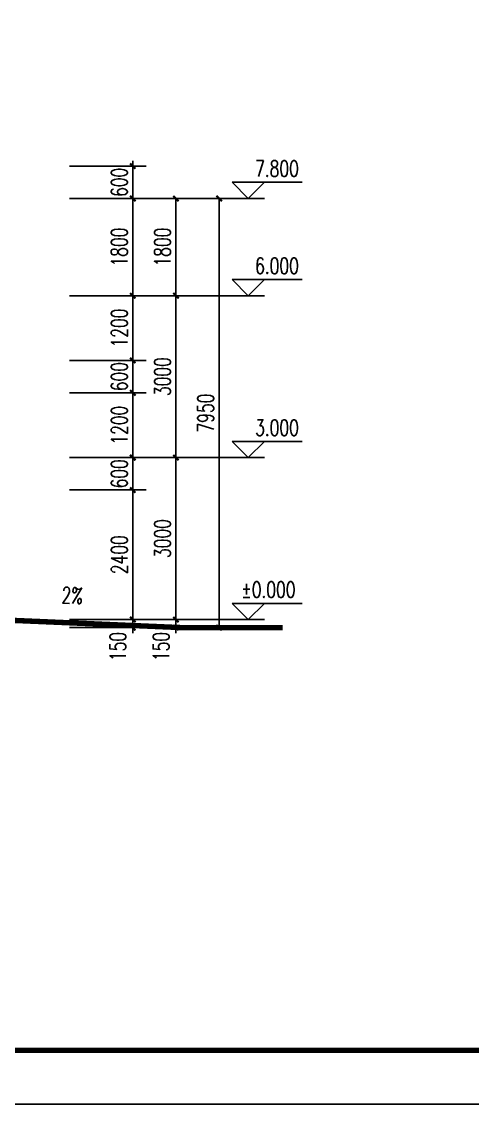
# Model space of a CAD drawing. Extents: x 63793 to 231107, y 20849 to 337643.
# Drawn here: x 159436 to 167780, y 82005 to 102295 of the extents above; entities that cross this region are included whole.
import ezdxf

# ---------------------------------------------------------------- set-up
doc = ezdxf.new("R2010")
doc.units = 0
doc.header["$LTSCALE"] = 1000
doc.header["$MEASUREMENT"] = 0
for name, color, linetype in [('AXIS', 3, 'Continuous'), ('DIM_ELEV', 3, 'Continuous'), ('DIM_SYMB', 3, 'Continuous'), ('PUB_DIM', 3, 'Continuous'), ('PUB_TEXT', 7, 'Continuous'), ('PUB_TITLE', 4, 'Continuous')]:
    doc.layers.add(name, color=color, linetype=linetype)
doc.styles.add('_TCH_DIM', font='SIMPLEX', dxfattribs={"bigfont": 'GBCBIG'})
doc.styles.add('_TCH_DIM_T3', font='SIMPLEX', dxfattribs={"width": 0.705882, "bigfont": 'GBCBIG'})
doc.dimstyles.new('_TCH_ARCH&&100', dxfattribs={"dimtxt": 297.5, "dimasz": 100, "dimexe": 250, "dimexo": 300, "dimgap": 100, "dimtad": 1, "dimdec": 0, "dimzin": 0, "dimdsep": 46, "dimtxsty": '_TCH_DIM_T3', "dimblk": 'ARCHTICK', "dimcen": 0.09, "dimclrt": 7, "dimazin": 2, "dimtfac": 1, "dimtdec": 0, "dimtix": 1, "dimtmove": 2, "dimatfit": 3, "dimfxl": 0, "dimtolj": 1, "dimtzin": 0, "dimarcsym": 0})

# ---------------------------------------------------------------- blocks, each defined once
blk = doc.blocks.new('_ArchTick')
at = {"color": 0, "linetype": 'ByBlock', "const_width": 0.4}
blk.add_lwpolyline([(-0.5, -0.5), (0.5, 0.5)], dxfattribs=at)
blk = doc.blocks.new('*D797')
at = {"layer": 'Defpoints', "color": 0, "transparency": 16777216}
for p in [(160020, 91223), (161491, 91223), (160020, 91073)]:
    blk.add_point(p, dxfattribs=at)
at = {"layer": 'PUB_DIM', "color": 0, "lineweight": -2, "transparency": 16777216}
for p, q in [((161491, 91223), (161491, 91323)), ((160320, 91223), (161741, 91223)), ((161491, 91073), (161491, 91223)), ((160320, 91073), (161741, 91073)), ((161491, 91073), (161491, 90973))]:
    blk.add_line(p, q, dxfattribs=at)
at = {"layer": 'PUB_DIM', "color": 0, "lineweight": -2, "transparency": 16777216, "xscale": 100, "yscale": 100, "zscale": 100}
for p, rotation in [((161491, 91223), 270), ((161491, 91073), 90)]:
    blk.add_blockref('_ArchTick', p, dxfattribs=dict(at, rotation=rotation))
at = {"layer": 'PUB_DIM', "color": 7, "transparency": 16777216, "insert": (161216, 90723), "char_height": 297.5, "attachment_point": 5, "rotation": 90, "style": '_TCH_DIM_T3'}
blk.add_mtext('\\A1;150', dxfattribs=at)
blk = doc.blocks.new('*D798')
at = {"layer": 'Defpoints', "color": 0, "transparency": 16777216}
for p in [(160020, 93623), (161491, 93623), (160020, 91223)]:
    blk.add_point(p, dxfattribs=at)
at = {"layer": 'PUB_DIM', "color": 0, "lineweight": -2, "transparency": 16777216}
for p, q in [((160320, 93623), (161741, 93623)), ((161491, 91223), (161491, 93623)), ((160320, 91223), (161741, 91223))]:
    blk.add_line(p, q, dxfattribs=at)
at = {"layer": 'PUB_DIM', "color": 0, "lineweight": -2, "transparency": 16777216, "xscale": 100, "yscale": 100, "zscale": 100}
for p, rotation in [((161491, 93623), 90), ((161491, 91223), 270)]:
    blk.add_blockref('_ArchTick', p, dxfattribs=dict(at, rotation=rotation))
at = {"layer": 'PUB_DIM', "color": 7, "transparency": 16777216, "insert": (161242, 92423), "char_height": 297.5, "attachment_point": 5, "rotation": 90, "style": '_TCH_DIM_T3'}
blk.add_mtext('\\A1;2400', dxfattribs=at)
blk = doc.blocks.new('*D799')
at = {"layer": 'Defpoints', "color": 0, "transparency": 16777216}
for p in [(160020, 94223), (161491, 94223), (160020, 93623)]:
    blk.add_point(p, dxfattribs=at)
at = {"layer": 'PUB_DIM', "color": 0, "lineweight": -2, "transparency": 16777216}
for p, q in [((160320, 94223), (161741, 94223)), ((161491, 94223), (161491, 94323)), ((161491, 93623), (161491, 94223)), ((160320, 93623), (161741, 93623)), ((161491, 93623), (161491, 93523))]:
    blk.add_line(p, q, dxfattribs=at)
at = {"layer": 'PUB_DIM', "color": 0, "lineweight": -2, "transparency": 16777216, "xscale": 100, "yscale": 100, "zscale": 100}
for p, rotation in [((161491, 94223), 270), ((161491, 93623), 90)]:
    blk.add_blockref('_ArchTick', p, dxfattribs=dict(at, rotation=rotation))
at = {"layer": 'PUB_DIM', "color": 7, "transparency": 16777216, "insert": (161242, 93923), "char_height": 297.5, "attachment_point": 5, "rotation": 90, "style": '_TCH_DIM_T3'}
blk.add_mtext('\\A1;600', dxfattribs=at)
blk = doc.blocks.new('*D800')
at = {"layer": 'Defpoints', "color": 0, "transparency": 16777216}
for p in [(160020, 95423), (161491, 95423), (160020, 94223)]:
    blk.add_point(p, dxfattribs=at)
at = {"layer": 'PUB_DIM', "color": 0, "lineweight": -2, "transparency": 16777216}
for p, q in [((160320, 95423), (161741, 95423)), ((161491, 94223), (161491, 95423)), ((160320, 94223), (161741, 94223))]:
    blk.add_line(p, q, dxfattribs=at)
at = {"layer": 'PUB_DIM', "color": 0, "lineweight": -2, "transparency": 16777216, "xscale": 100, "yscale": 100, "zscale": 100}
for p, rotation in [((161491, 95423), 90), ((161491, 94223), 270)]:
    blk.add_blockref('_ArchTick', p, dxfattribs=dict(at, rotation=rotation))
at = {"layer": 'PUB_DIM', "color": 7, "transparency": 16777216, "insert": (161242, 94823), "char_height": 297.5, "attachment_point": 5, "rotation": 90, "style": '_TCH_DIM_T3'}
blk.add_mtext('\\A1;1200', dxfattribs=at)
blk = doc.blocks.new('*D801')
at = {"layer": 'Defpoints', "color": 0, "transparency": 16777216}
for p in [(160020, 96023), (161491, 96023), (160020, 95423)]:
    blk.add_point(p, dxfattribs=at)
at = {"layer": 'PUB_DIM', "color": 0, "lineweight": -2, "transparency": 16777216}
for p, q in [((160320, 96023), (161741, 96023)), ((161491, 96023), (161491, 96123)), ((161491, 95423), (161491, 96023)), ((160320, 95423), (161741, 95423)), ((161491, 95423), (161491, 95323))]:
    blk.add_line(p, q, dxfattribs=at)
at = {"layer": 'PUB_DIM', "color": 0, "lineweight": -2, "transparency": 16777216, "xscale": 100, "yscale": 100, "zscale": 100}
for p, rotation in [((161491, 96023), 270), ((161491, 95423), 90)]:
    blk.add_blockref('_ArchTick', p, dxfattribs=dict(at, rotation=rotation))
at = {"layer": 'PUB_DIM', "color": 7, "transparency": 16777216, "insert": (161242, 95723), "char_height": 297.5, "attachment_point": 5, "rotation": 90, "style": '_TCH_DIM_T3'}
blk.add_mtext('\\A1;600', dxfattribs=at)
blk = doc.blocks.new('*D802')
at = {"layer": 'Defpoints', "color": 0, "transparency": 16777216}
for p in [(160020, 97223), (161491, 97223), (160020, 96023)]:
    blk.add_point(p, dxfattribs=at)
at = {"layer": 'PUB_DIM', "color": 0, "lineweight": -2, "transparency": 16777216}
for p, q in [((160320, 97223), (161741, 97223)), ((161491, 96023), (161491, 97223)), ((160320, 96023), (161741, 96023))]:
    blk.add_line(p, q, dxfattribs=at)
at = {"layer": 'PUB_DIM', "color": 0, "lineweight": -2, "transparency": 16777216, "xscale": 100, "yscale": 100, "zscale": 100}
for p, rotation in [((161491, 97223), 90), ((161491, 96023), 270)]:
    blk.add_blockref('_ArchTick', p, dxfattribs=dict(at, rotation=rotation))
at = {"layer": 'PUB_DIM', "color": 7, "transparency": 16777216, "insert": (161242, 96623), "char_height": 297.5, "attachment_point": 5, "rotation": 90, "style": '_TCH_DIM_T3'}
blk.add_mtext('\\A1;1200', dxfattribs=at)
blk = doc.blocks.new('*D803')
at = {"layer": 'Defpoints', "color": 0, "transparency": 16777216}
for p in [(160020, 99023), (161491, 99023), (160020, 97223)]:
    blk.add_point(p, dxfattribs=at)
at = {"layer": 'PUB_DIM', "color": 0, "lineweight": -2, "transparency": 16777216}
for p, q in [((160320, 99023), (161741, 99023)), ((161491, 97223), (161491, 99023)), ((160320, 97223), (161741, 97223))]:
    blk.add_line(p, q, dxfattribs=at)
at = {"layer": 'PUB_DIM', "color": 0, "lineweight": -2, "transparency": 16777216, "xscale": 100, "yscale": 100, "zscale": 100}
for p, rotation in [((161491, 99023), 90), ((161491, 97223), 270)]:
    blk.add_blockref('_ArchTick', p, dxfattribs=dict(at, rotation=rotation))
at = {"layer": 'PUB_DIM', "color": 7, "transparency": 16777216, "insert": (161242, 98123), "char_height": 297.5, "attachment_point": 5, "rotation": 90, "style": '_TCH_DIM_T3'}
blk.add_mtext('\\A1;1800', dxfattribs=at)
blk = doc.blocks.new('*D804')
at = {"layer": 'Defpoints', "color": 0, "transparency": 16777216}
for p in [(160020, 99623), (161491, 99623), (160020, 99023)]:
    blk.add_point(p, dxfattribs=at)
at = {"layer": 'PUB_DIM', "color": 0, "lineweight": -2, "transparency": 16777216}
for p, q in [((161491, 99623), (161491, 99723)), ((160320, 99623), (161741, 99623)), ((161491, 99023), (161491, 99623)), ((160320, 99023), (161741, 99023)), ((161491, 99023), (161491, 98923))]:
    blk.add_line(p, q, dxfattribs=at)
at = {"layer": 'PUB_DIM', "color": 0, "lineweight": -2, "transparency": 16777216, "xscale": 100, "yscale": 100, "zscale": 100}
for p, rotation in [((161491, 99623), 270), ((161491, 99023), 90)]:
    blk.add_blockref('_ArchTick', p, dxfattribs=dict(at, rotation=rotation))
at = {"layer": 'PUB_DIM', "color": 7, "transparency": 16777216, "insert": (161242, 99323), "char_height": 297.5, "attachment_point": 5, "rotation": 90, "style": '_TCH_DIM_T3'}
blk.add_mtext('\\A1;600', dxfattribs=at)
blk = doc.blocks.new('*D805')
at = {"layer": 'AXIS', "color": 0, "lineweight": -2, "transparency": 16777216}
for p, q in [((161364, 99023), (163341, 99023)), ((163091, 91073), (163091, 99023)), ((161364, 91073), (163341, 91073))]:
    blk.add_line(p, q, dxfattribs=at)
at = {"layer": 'Defpoints', "color": 0, "transparency": 16777216}
for p in [(161064, 99023), (163091, 99023), (161064, 91073)]:
    blk.add_point(p, dxfattribs=at)
at = {"layer": 'AXIS', "color": 0, "lineweight": -2, "transparency": 16777216, "xscale": 100, "yscale": 100, "zscale": 100}
for p, rotation in [((163091, 99023), 90), ((163091, 91073), 270)]:
    blk.add_blockref('_ArchTick', p, dxfattribs=dict(at, rotation=rotation))
at = {"layer": 'AXIS', "color": 7, "transparency": 16777216, "insert": (162842, 95048), "char_height": 297.5, "attachment_point": 5, "rotation": 90, "style": '_TCH_DIM_T3'}
blk.add_mtext('\\A1;7950', dxfattribs=at)
blk = doc.blocks.new('*D806')
at = {"layer": 'AXIS', "color": 0, "lineweight": -2, "transparency": 16777216}
for p, q in [((162291, 91223), (162291, 91323)), ((161349, 91223), (162541, 91223)), ((162291, 91073), (162291, 91223)), ((161349, 91073), (162541, 91073)), ((162291, 91073), (162291, 90973))]:
    blk.add_line(p, q, dxfattribs=at)
at = {"layer": 'Defpoints', "color": 0, "transparency": 16777216}
for p in [(161049, 91223), (162291, 91223), (161049, 91073)]:
    blk.add_point(p, dxfattribs=at)
at = {"layer": 'AXIS', "color": 0, "lineweight": -2, "transparency": 16777216, "xscale": 100, "yscale": 100, "zscale": 100}
for p, rotation in [((162291, 91223), 270), ((162291, 91073), 90)]:
    blk.add_blockref('_ArchTick', p, dxfattribs=dict(at, rotation=rotation))
at = {"layer": 'AXIS', "color": 7, "transparency": 16777216, "insert": (162016, 90723), "char_height": 297.5, "attachment_point": 5, "rotation": 90, "style": '_TCH_DIM_T3'}
blk.add_mtext('\\A1;150', dxfattribs=at)
blk = doc.blocks.new('*D807')
at = {"layer": 'AXIS', "color": 0, "lineweight": -2, "transparency": 16777216}
for p, q in [((161349, 94223), (162541, 94223)), ((162291, 91223), (162291, 94223)), ((161349, 91223), (162541, 91223))]:
    blk.add_line(p, q, dxfattribs=at)
at = {"layer": 'Defpoints', "color": 0, "transparency": 16777216}
for p in [(161049, 94223), (162291, 94223), (161049, 91223)]:
    blk.add_point(p, dxfattribs=at)
at = {"layer": 'AXIS', "color": 0, "lineweight": -2, "transparency": 16777216, "xscale": 100, "yscale": 100, "zscale": 100}
for p, rotation in [((162291, 94223), 90), ((162291, 91223), 270)]:
    blk.add_blockref('_ArchTick', p, dxfattribs=dict(at, rotation=rotation))
at = {"layer": 'AXIS', "color": 7, "transparency": 16777216, "insert": (162042, 92723), "char_height": 297.5, "attachment_point": 5, "rotation": 90, "style": '_TCH_DIM_T3'}
blk.add_mtext('\\A1;3000', dxfattribs=at)
blk = doc.blocks.new('*D808')
at = {"layer": 'AXIS', "color": 0, "lineweight": -2, "transparency": 16777216}
for p, q in [((161349, 97223), (162541, 97223)), ((162291, 94223), (162291, 97223)), ((161349, 94223), (162541, 94223))]:
    blk.add_line(p, q, dxfattribs=at)
at = {"layer": 'Defpoints', "color": 0, "transparency": 16777216}
for p in [(161049, 97223), (162291, 97223), (161049, 94223)]:
    blk.add_point(p, dxfattribs=at)
at = {"layer": 'AXIS', "color": 0, "lineweight": -2, "transparency": 16777216, "xscale": 100, "yscale": 100, "zscale": 100}
for p, rotation in [((162291, 97223), 90), ((162291, 94223), 270)]:
    blk.add_blockref('_ArchTick', p, dxfattribs=dict(at, rotation=rotation))
at = {"layer": 'AXIS', "color": 7, "transparency": 16777216, "insert": (162042, 95723), "char_height": 297.5, "attachment_point": 5, "rotation": 90, "style": '_TCH_DIM_T3'}
blk.add_mtext('\\A1;3000', dxfattribs=at)
blk = doc.blocks.new('*D809')
at = {"layer": 'AXIS', "color": 0, "lineweight": -2, "transparency": 16777216}
for p, q in [((161349, 99023), (162541, 99023)), ((162291, 97223), (162291, 99023)), ((161349, 97223), (162541, 97223))]:
    blk.add_line(p, q, dxfattribs=at)
at = {"layer": 'Defpoints', "color": 0, "transparency": 16777216}
for p in [(161049, 99023), (162291, 99023), (161049, 97223)]:
    blk.add_point(p, dxfattribs=at)
at = {"layer": 'AXIS', "color": 0, "lineweight": -2, "transparency": 16777216, "xscale": 100, "yscale": 100, "zscale": 100}
for p, rotation in [((162291, 99023), 90), ((162291, 97223), 270)]:
    blk.add_blockref('_ArchTick', p, dxfattribs=dict(at, rotation=rotation))
at = {"layer": 'AXIS', "color": 7, "transparency": 16777216, "insert": (162042, 98123), "char_height": 297.5, "attachment_point": 5, "rotation": 90, "style": '_TCH_DIM_T3'}
blk.add_mtext('\\A1;1800', dxfattribs=at)

msp = doc.modelspace()

# ---------------------------------------------------------------- linework, layer by layer
at = {"const_width": 100}
msp.add_lwpolyline([(158900.3, 91223.2), (162403.6, 91073.2), (164271.9, 91073.2)], dxfattribs=at)
at = {"layer": 'DIM_ELEV'}
for p, q in [((163632.7, 99023.2), (163332.7, 99323.2)), ((163332.7, 99323.2), (164628.8, 99323.2)), ((163632.7, 99023.2), (163932.7, 99323.2)), ((161635.1, 99023.2), (163932.7, 99023.2)), ((163632.7, 97223.2), (163332.7, 97523.2)), ((163332.7, 97523.2), (164628.8, 97523.2)), ((163632.7, 97223.2), (163932.7, 97523.2)), ((161635.1, 97223.2), (163932.7, 97223.2)), ((163632.7, 94223.2), (163332.7, 94523.2)), ((163332.7, 94523.2), (164628.8, 94523.2)), ((163632.7, 94223.2), (163932.7, 94523.2)), ((161635.1, 94223.2), (163932.7, 94223.2)), ((163632.7, 91223.2), (163332.7, 91523.2)), ((163332.7, 91523.2), (164628.8, 91523.2)), ((163632.7, 91223.2), (163932.7, 91523.2)), ((161635.1, 91223.2), (163932.7, 91223.2))]:
    msp.add_line(p, q, dxfattribs=at)
at = {"layer": 'DIM_SYMB'}
msp.add_lwpolyline([(159849, 91437.7, 0, 0, 0), (160550.8, 91405.2, 80, 0, 0), (160850.5, 91391.3, 0, 0, 0)], format="xyseb", dxfattribs=at)
at = {"layer": 'PUB_TITLE'}
for points in [[(124837.4, 82242.4), (214037.4, 82242.4), (214037.4, 124242.4), (124837.4, 124242.4)], [(139054.7, 61242.4), (183654.7, 61242.4), (183654.7, 82242.4), (139054.7, 82242.4)]]:
    msp.add_lwpolyline(points, close=True, dxfattribs=at)
at = {"layer": 'PUB_TITLE', "const_width": 100}
msp.add_lwpolyline([(127337.4, 83242.4), (213037.4, 83242.4), (213037.4, 123242.4), (127337.4, 123242.4)], close=True, dxfattribs=at)

# ---------------------------------------------------------------- texts
at = {"layer": 'PUB_TEXT', "style": '_TCH_DIM', "width": 0.705882}
for s, p in [('7.800', (163758.8, 99428.2)), ('6.000', (163758.8, 97628.2)), ('3.000', (163758.8, 94628.2)), ('%%P0.000', (163498.8, 91628.2))]:
    msp.add_text(s, height=297.5, dxfattribs=at).set_placement(p)
msp.add_text('2%%%', height=297.5, rotation=357.34254, dxfattribs=at).set_placement((160164.9, 91528.2))

# ---------------------------------------------------------------- dimensions: what is measured, and where the dimension line sits
at = {"layer": 'AXIS'}
for p1, p2, distance, text, picture, middle in [((161048.7, 97223.2), (161048.7, 99023.2), -1242, '1800', '*D809', (162041.9, 98123.2)), ((161063.9, 91073.2), (161063.9, 99023.2), -2026.8, '7950', '*D805', (162841.9, 95048.2)), ((161048.7, 94223.2), (161048.7, 97223.2), -1242, '3000', '*D808', (162041.9, 95723.2)), ((161048.7, 91223.2), (161048.7, 94223.2), -1242, '3000', '*D807', (162041.9, 92723.2))]:
    dim = msp.add_aligned_dim(p1=p1, p2=p2, distance=distance, text=text, dimstyle='_TCH_ARCH&&100', dxfattribs=at)
    dim.commit()
    dim.dimension.update_dxf_attribs({"geometry": picture, "text_midpoint": middle})
dim = msp.add_linear_dim(base=(162290.7, 91223.2), p1=(161048.7, 91073.2), p2=(161048.7, 91223.2), angle=90, text='150', dimstyle='_TCH_ARCH&&100', dxfattribs=at)
dim.commit()
dim.dimension.update_dxf_attribs({"geometry": '*D806', "text_midpoint": (162015.7, 90723.2), "dimtype": 129})
at = {"layer": 'PUB_DIM'}
for p1, p2, text, picture, middle in [((160019.6, 99023.2), (160019.6, 99623.2), '600', '*D804', (161242, 99323.2)), ((160019.6, 97223.2), (160019.6, 99023.2), '1800', '*D803', (161242, 98123.2)), ((160019.6, 96023.2), (160019.6, 97223.2), '1200', '*D802', (161242, 96623.2)), ((160019.6, 95423.2), (160019.6, 96023.2), '600', '*D801', (161242, 95723.2)), ((160019.6, 94223.2), (160019.6, 95423.2), '1200', '*D800', (161242, 94823.2)), ((160019.6, 93623.2), (160019.6, 94223.2), '600', '*D799', (161242, 93923.2)), ((160019.6, 91223.2), (160019.6, 93623.2), '2400', '*D798', (161242, 92423.2))]:
    dim = msp.add_aligned_dim(p1=p1, p2=p2, distance=-1471.1, text=text, dimstyle='_TCH_ARCH&&100', dxfattribs=at)
    dim.commit()
    dim.dimension.update_dxf_attribs({"geometry": picture, "text_midpoint": middle})
dim = msp.add_linear_dim(base=(161490.7, 91223.2), p1=(160019.6, 91073.2), p2=(160019.6, 91223.2), angle=90, text='150', dimstyle='_TCH_ARCH&&100', dxfattribs=at)
dim.commit()
dim.dimension.update_dxf_attribs({"geometry": '*D797', "text_midpoint": (161215.7, 90723.2), "dimtype": 129})

doc.saveas('drawing.dxf')
